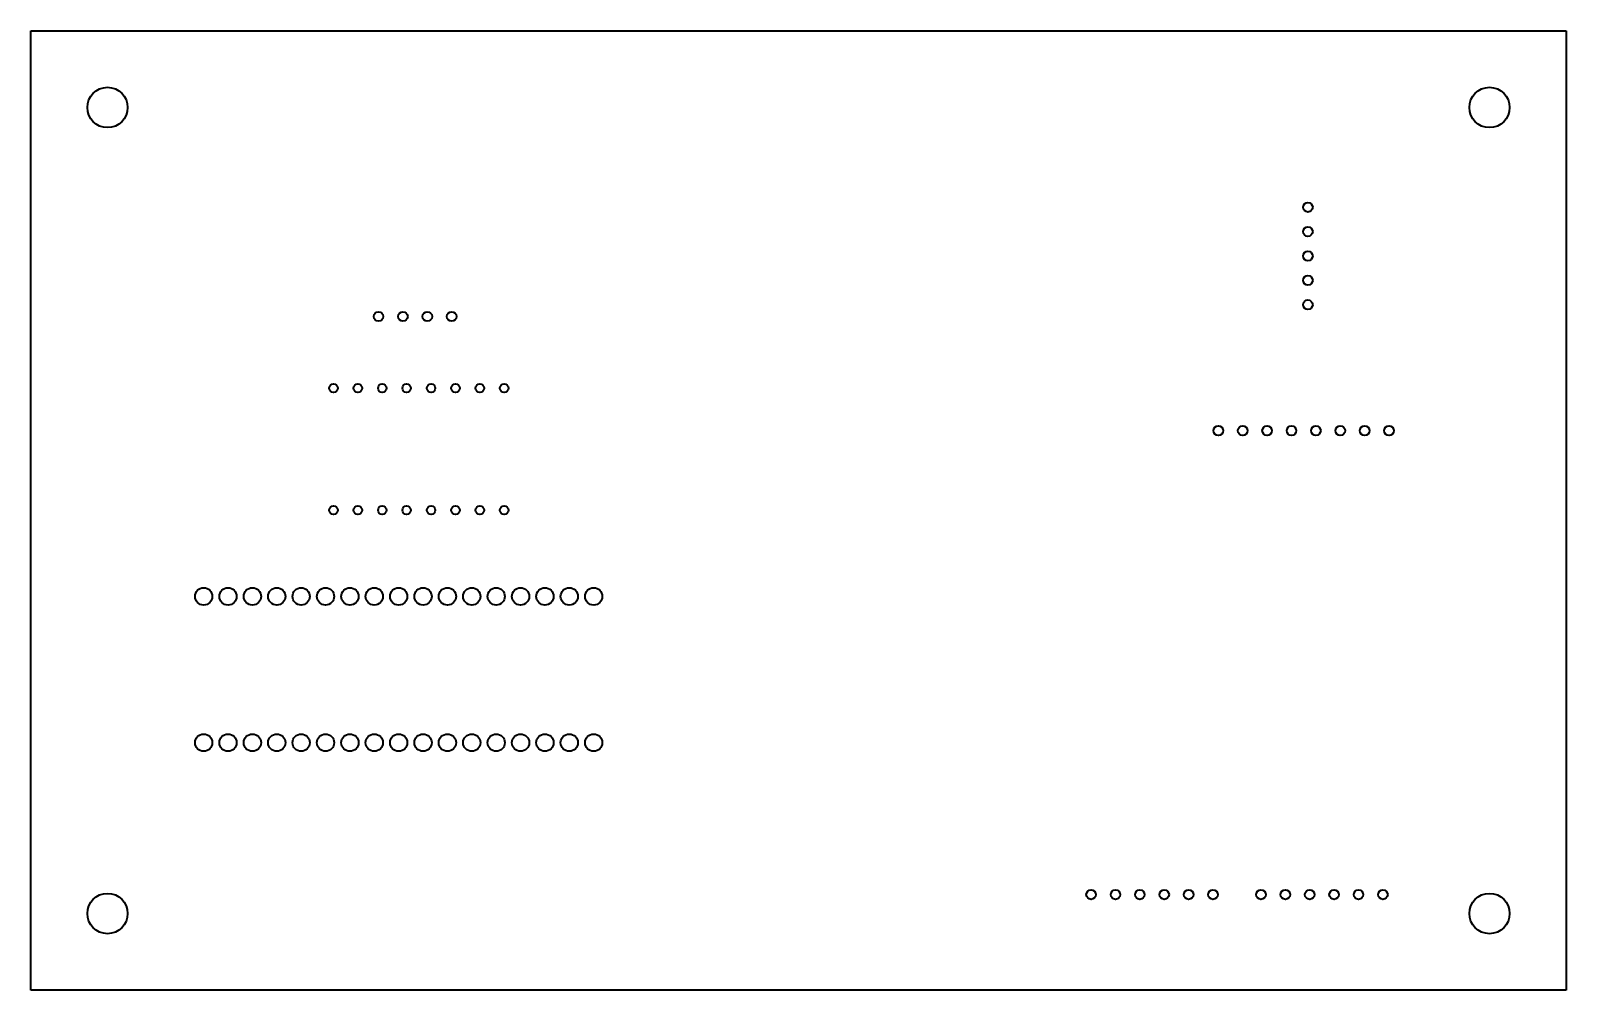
# Model space of a CAD drawing. Extents: x 68 to 228, y 55 to 155.
import ezdxf

# ---------------------------------------------------------------- set-up
doc = ezdxf.new("R2010")
doc.units = 0

msp = doc.modelspace()

# ---------------------------------------------------------------- linework, layer by layer
at = {"color": 171, "lineweight": 35}
for p, q in [((68.5, 55), (68.5, 155)), ((68.5, 155), (228.5, 155)), ((228.5, 155), (228.5, 55)), ((228.5, 55), (68.5, 55))]:
    msp.add_line(p, q, dxfattribs=at)
for centre, radius in [((76.5, 147), 2.1), ((220.5, 147), 2.1), ((201.574097, 136.603851), 0.5), ((201.574097, 134.063858), 0.5), ((201.574097, 131.523865), 0.5), ((201.574097, 128.983856), 0.5), ((201.574097, 126.443855), 0.5), ((104.739021, 125.219704), 0.5), ((107.279022, 125.219704), 0.5), ((109.819023, 125.219704), 0.5), ((112.359024, 125.219704), 0.5), ((100.050903, 117.740982), 0.4445), ((102.590904, 117.740982), 0.4445), ((105.130905, 117.740982), 0.4445), ((107.670898, 117.740982), 0.4445), ((110.210907, 117.740982), 0.4445), ((112.7509, 117.740982), 0.4445), ((115.290909, 117.740982), 0.4445), ((117.830902, 117.740982), 0.4445), ((192.247742, 113.320084), 0.5), ((194.78775, 113.320084), 0.5), ((197.327744, 113.320084), 0.5), ((199.867752, 113.320084), 0.5), ((202.407745, 113.320084), 0.5), ((204.947754, 113.320084), 0.5), ((207.487747, 113.320084), 0.5), ((210.02774, 113.320084), 0.5), ((100.050903, 105.040985), 0.4445), ((102.590904, 105.040985), 0.4445), ((105.130905, 105.040985), 0.4445), ((107.670898, 105.040985), 0.4445), ((110.210907, 105.040985), 0.4445), ((112.7509, 105.040985), 0.4445), ((115.290909, 105.040985), 0.4445), ((117.830902, 105.040985), 0.4445), ((86.518745, 96.046181), 0.9), ((89.058746, 96.046181), 0.9), ((91.598747, 96.046181), 0.9), ((94.138748, 96.046181), 0.9), ((96.678741, 96.046181), 0.9), ((99.21875, 96.046181), 0.9), ((101.758743, 96.046181), 0.9), ((104.298752, 96.046181), 0.9), ((106.838745, 96.046181), 0.9), ((109.378746, 96.046181), 0.9), ((111.918747, 96.046181), 0.9), ((114.458748, 96.046181), 0.9), ((116.998749, 96.046181), 0.9), ((119.538742, 96.046181), 0.9), ((122.078751, 96.046181), 0.9), ((124.618744, 96.046181), 0.9), ((127.158745, 96.046181), 0.9), ((86.518745, 80.806183), 0.9), ((89.058746, 80.806183), 0.9), ((91.598747, 80.806183), 0.9), ((94.138748, 80.806183), 0.9), ((96.678741, 80.806183), 0.9), ((99.21875, 80.806183), 0.9), ((101.758743, 80.806183), 0.9), ((104.298752, 80.806183), 0.9), ((106.838745, 80.806183), 0.9), ((109.378746, 80.806183), 0.9), ((111.918747, 80.806183), 0.9), ((114.458748, 80.806183), 0.9), ((116.998749, 80.806183), 0.9), ((119.538742, 80.806183), 0.9), ((122.078751, 80.806183), 0.9), ((124.618744, 80.806183), 0.9), ((127.158745, 80.806183), 0.9), ((76.5, 63), 2.1), ((178.987549, 64.975998), 0.5), ((181.527542, 64.975998), 0.5), ((184.067535, 64.975998), 0.5), ((186.607544, 64.975998), 0.5), ((189.147537, 64.975998), 0.5), ((191.687546, 64.975998), 0.5), ((196.690186, 64.975998), 0.5), ((199.230194, 64.975998), 0.5), ((201.770203, 64.975998), 0.5), ((204.310196, 64.975998), 0.5), ((206.850189, 64.975998), 0.5), ((209.390198, 64.975998), 0.5), ((220.5, 63), 2.1)]:
    msp.add_circle(centre, radius, dxfattribs=at)

doc.saveas('drawing.dxf')
